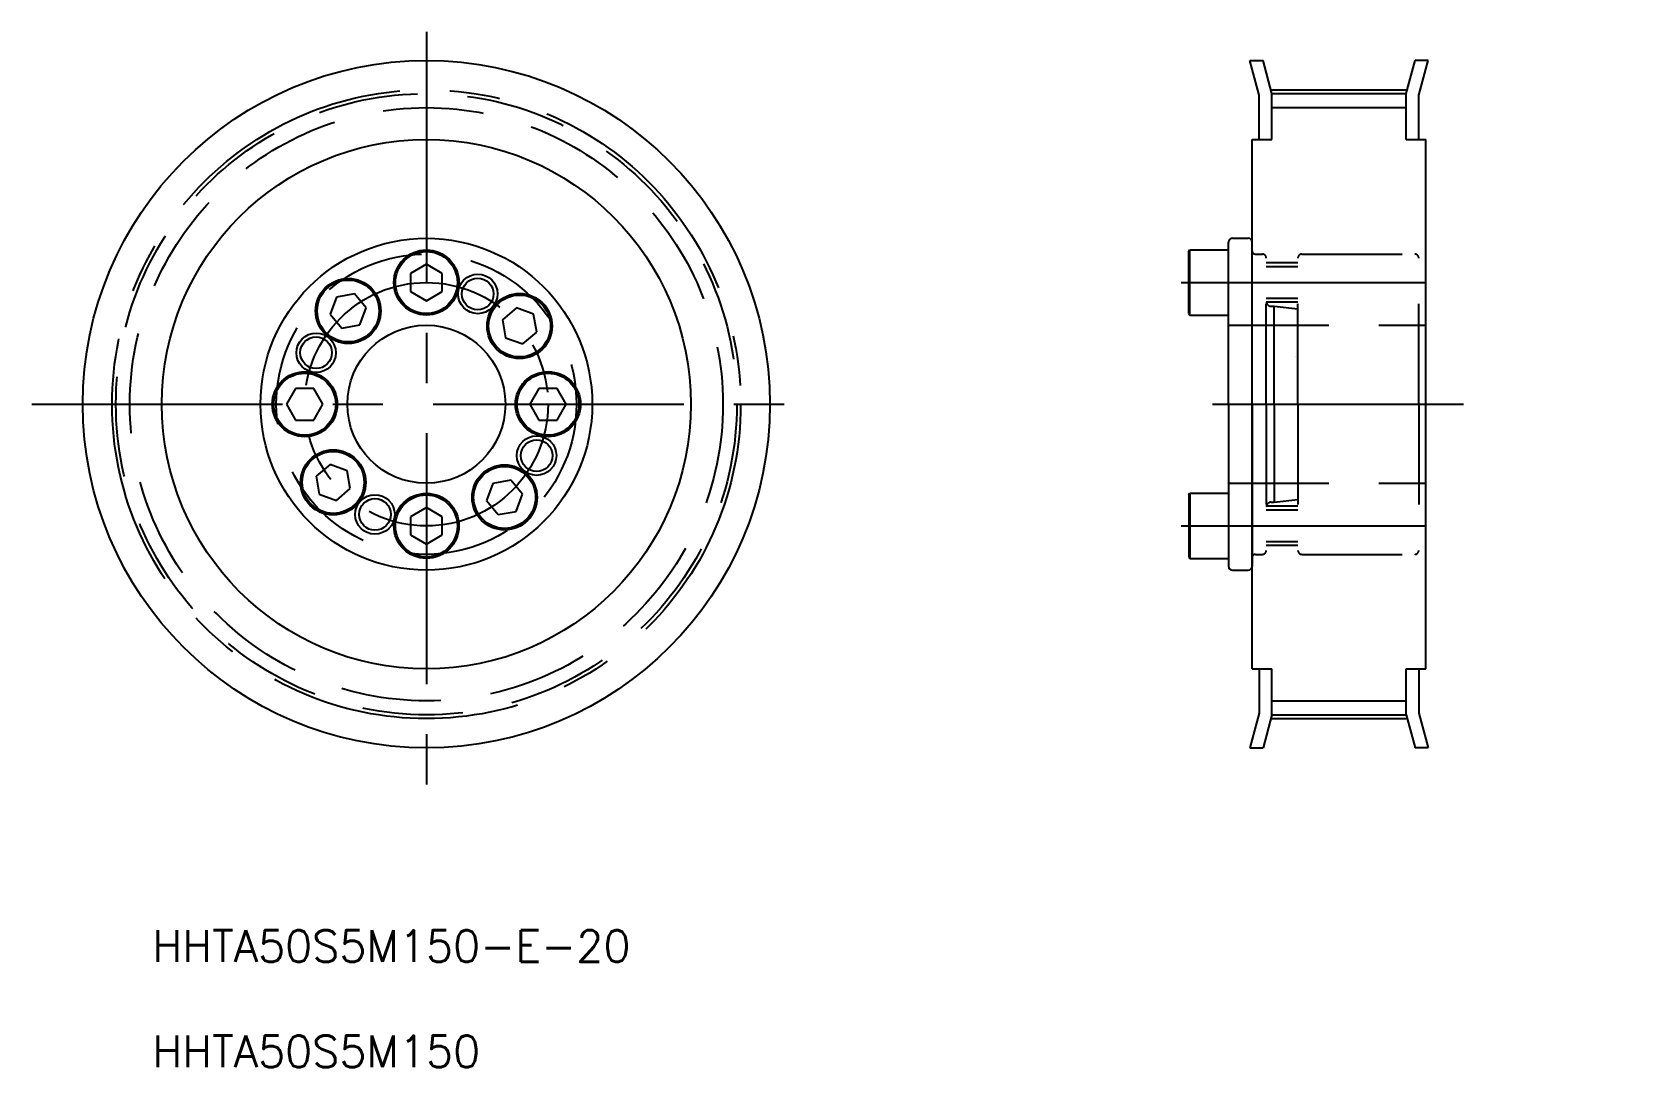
# Model space of a CAD drawing. Extents: x 0 to 201, y 18 to 149.
import ezdxf

# ---------------------------------------------------------------- set-up
doc = ezdxf.new("R2010")
doc.units = 0
doc.header["$PDMODE"] = 1
doc.linetypes.add('CENTER', pattern=[50.8, 31.75, -6.35, 6.35, -6.35])
doc.linetypes.add('DASHED', pattern=[19.05, 12.7, -6.35])
doc.layers.get('0').update_dxf_attribs({"linetype": 'CONTINUOUS'})
doc.layers.add('CENTER', color=1, linetype='CENTER')
doc.styles.add('MISUMI', font='txt.shx')

# ---------------------------------------------------------------- blocks, each defined once
blk = doc.blocks.new('*U6')
at = {"color": 7, "linetype": 'CONTINUOUS', "style": 'MISUMI'}
for s, p in [('HHTA50S5M150-E-20', (15.05, 31.56)), ('HHTA50S5M150', (15.05, 18.23))]:
    blk.add_text(s, height=4, dxfattribs=at).set_placement(p)

msp = doc.modelspace()

# ---------------------------------------------------------------- linework, layer by layer
at = {"color": 7, "linetype": 'CONTINUOUS'}
for p, q in [((155.18, 141.24), (154.01, 145.64)), ((154.01, 145.64), (155.66, 145.64)), ((156.78, 141.45), (155.66, 145.64)), ((173.78, 141.45), (174.91, 145.64)), ((176.56, 145.64), (174.91, 145.64)), ((175.38, 141.24), (176.56, 145.64)), ((155.18, 135.64), (155.18, 141.24)), ((156.78, 141.45), (173.78, 141.45)), ((156.78, 135.64), (156.78, 141.45)), ((173.78, 135.64), (173.78, 141.45)), ((175.38, 135.64), (175.38, 141.24)), ((154.28, 68.64), (154.28, 135.64)), ((154.28, 135.64), (156.78, 135.64)), ((173.78, 135.64), (176.28, 135.64)), ((176.28, 68.64), (176.28, 135.64)), ((151.78, 123.14), (153.78, 123.14)), ((146.28, 121.47), (146.4, 121.67)), ((146.28, 113.62), (146.28, 121.47)), ((146.4, 121.67), (151.28, 121.67)), ((146.4, 113.42), (146.4, 121.67)), ((151.28, 102.14), (151.28, 122.64)), ((151.28, 113.42), (151.28, 121.67)), ((154.28, 102.14), (154.28, 122.64)), ((49.73, 119.85), (47.73, 118.7)), ((51.73, 118.7), (49.73, 119.85)), ((50.73, 119.28), (50.73, 119.28)), ((51.23, 118.99), (51.23, 118.99)), ((151.28, 115.04), (151.28, 120.04)), ((47.73, 118.7), (47.73, 116.39)), ((51.73, 116.39), (51.73, 118.7)), ((38.34, 115.71), (37.55, 113.54)), ((40.62, 116.11), (38.34, 115.71)), ((42.1, 114.34), (40.62, 116.11)), ((47.73, 116.39), (49.73, 115.24)), ((49.73, 115.24), (51.73, 116.39)), ((37.55, 113.54), (39.04, 111.77)), ((41.31, 112.17), (42.1, 114.34)), ((61.12, 114.32), (59.36, 112.83)), ((59.36, 112.83), (59.76, 110.56)), ((63.29, 113.53), (61.12, 114.32)), ((63.7, 111.25), (63.29, 113.53)), ((146.28, 113.62), (146.4, 113.42)), ((146.4, 113.42), (151.28, 113.42)), ((39.04, 111.77), (41.31, 112.17)), ((61.93, 109.77), (63.7, 111.25)), ((59.76, 110.56), (61.93, 109.77)), ((33.17, 104.14), (32.02, 102.14)), ((35.48, 104.14), (33.17, 104.14)), ((36.64, 102.14), (35.48, 104.14)), ((63.97, 104.14), (62.82, 102.14)), ((66.28, 104.14), (63.97, 104.14)), ((67.44, 102.14), (66.28, 104.14)), ((32.02, 102.14), (33.17, 100.14)), ((35.48, 100.14), (36.64, 102.14)), ((62.82, 102.14), (63.97, 100.14)), ((66.28, 100.14), (67.44, 102.14)), ((151.28, 102.14), (151.28, 81.64)), ((154.28, 102.14), (154.28, 81.64)), ((33.17, 100.14), (35.48, 100.14)), ((63.97, 100.14), (66.28, 100.14)), ((37.53, 94.52), (35.76, 93.04)), ((35.76, 93.04), (36.16, 90.76)), ((39.7, 93.73), (37.53, 94.52)), ((40.1, 91.46), (39.7, 93.73)), ((36.16, 90.76), (38.33, 89.97)), ((38.33, 89.97), (40.1, 91.46)), ((58.14, 92.12), (57.35, 89.95)), ((60.42, 92.52), (58.14, 92.12)), ((61.9, 90.75), (60.42, 92.52)), ((61.11, 88.58), (61.9, 90.75)), ((146.28, 90.67), (146.4, 90.87)), ((146.28, 90.67), (146.28, 82.82)), ((146.4, 90.87), (151.28, 90.87)), ((146.4, 90.87), (146.4, 82.62)), ((151.28, 90.87), (151.28, 82.62)), ((49.73, 89.05), (47.73, 87.9)), ((51.73, 87.9), (49.73, 89.05)), ((57.35, 89.95), (58.84, 88.18)), ((151.28, 89.24), (151.28, 84.24)), ((47.73, 87.9), (47.73, 85.59)), ((51.73, 85.59), (51.73, 87.9)), ((58.84, 88.18), (61.11, 88.58)), ((47.73, 85.59), (49.73, 84.44)), ((49.73, 84.44), (51.73, 85.59)), ((146.28, 82.82), (146.4, 82.62)), ((146.4, 82.62), (151.28, 82.62)), ((151.78, 81.14), (153.78, 81.14)), ((154.28, 68.64), (156.78, 68.64)), ((155.18, 68.64), (155.18, 63.05)), ((156.78, 62.83), (156.78, 68.64)), ((173.78, 62.83), (173.78, 68.64)), ((173.78, 68.64), (176.28, 68.64)), ((175.38, 68.64), (175.38, 63.05)), ((155.18, 63.05), (154.01, 58.64)), ((156.78, 62.83), (155.66, 58.64)), ((156.78, 62.83), (173.78, 62.83)), ((173.78, 62.83), (174.91, 58.64)), ((175.38, 63.05), (176.56, 58.64)), ((154.01, 58.64), (155.66, 58.64)), ((176.56, 58.64), (174.91, 58.64))]:
    msp.add_line(p, q, dxfattribs=at)
at = {"color": 3, "linetype": 'CONTINUOUS'}
for p, q in [((156.78, 139.68), (173.78, 139.68)), ((156.78, 64.6), (173.78, 64.6))]:
    msp.add_line(p, q, dxfattribs=at)
at = {"color": 3, "linetype": 'DASHED'}
for p, q in [((154.69, 121.14), (155.58, 121.14)), ((160.58, 121.14), (174.88, 121.14)), ((156.08, 102.14), (156.08, 120.64)), ((160.08, 120.04), (156.08, 120.04)), ((160.08, 119.54), (156.08, 119.54)), ((160.08, 102.14), (160.08, 120.64)), ((175.38, 102.14), (175.38, 120.64)), ((160.08, 115.54), (156.08, 115.54)), ((160.08, 115.04), (156.08, 115.04)), ((156.68, 114.54), (157.08, 114.54)), ((157.08, 102.14), (157.08, 114.54)), ((157.08, 114.54), (160.08, 114.21)), ((151.28, 112.14), (176.28, 112.14)), ((159.78, 108.14), (159.78, 108.14)), ((156.08, 102.14), (156.08, 83.64)), ((157.08, 102.14), (157.08, 89.74)), ((160.08, 102.14), (160.08, 83.64)), ((175.38, 102.14), (175.38, 83.64)), ((151.28, 92.14), (176.28, 92.14)), ((160.08, 89.24), (156.08, 89.24)), ((160.08, 88.74), (156.08, 88.74)), ((156.68, 89.74), (157.08, 89.74)), ((157.08, 89.74), (160.08, 90.08)), ((160.08, 84.74), (156.08, 84.74)), ((154.69, 83.14), (155.58, 83.14)), ((160.08, 84.24), (156.08, 84.24)), ((160.58, 83.14), (174.88, 83.14))]:
    msp.add_line(p, q, dxfattribs=at)
at = {"color": 7, "linetype": 'CONTINUOUS'}
for centre, radius in [((49.73, 102.14), 43.5), ((49.73, 102.14), 33.5), ((49.73, 102.14), 21), ((49.73, 117.54), 4.12), ((49.73, 117.54), 3.92), ((39.83, 113.94), 4.12), ((39.83, 113.94), 3.92), ((56.24, 116.1), 2), ((61.53, 112.04), 4.12), ((61.53, 112.04), 3.92), ((49.73, 102.14), 10), ((35.77, 108.65), 2), ((34.33, 102.14), 4.12), ((34.33, 102.14), 3.92), ((65.13, 102.14), 4.12), ((65.13, 102.14), 3.92), ((63.69, 95.64), 2), ((37.93, 92.25), 4.12), ((37.93, 92.25), 3.92), ((59.63, 90.35), 4.12), ((59.63, 90.35), 3.92), ((49.73, 86.74), 4.12), ((49.73, 86.74), 3.92), ((43.22, 88.19), 2)]:
    msp.add_circle(centre, radius, dxfattribs=at)
at = {"color": 3, "linetype": 'DASHED'}
for radius in [39.31, 37.54, 19]:
    msp.add_circle((49.73, 102.14), radius, dxfattribs=at)
at = {"color": 3}
for centre in [(56.24, 116.1), (35.77, 108.65), (63.69, 95.64), (43.22, 88.19)]:
    msp.add_circle(centre, 2.5, dxfattribs=at)
at = {"color": 7, "linetype": 'CONTINUOUS'}
for centre, start, end in [((151.78, 122.64), 90, 180), ((153.78, 122.64), 0, 90), ((151.78, 81.64), 180, 270), ((153.78, 81.64), 270, 0)]:
    msp.add_arc(centre, 0.5, start, end, dxfattribs=at)
at = {"color": 3, "linetype": 'DASHED'}
for centre, radius, start, end in [((154.69, 121.55), 0.41, 180, 270), ((155.58, 120.64), 0.5, 0, 90), ((160.58, 120.64), 0.5, 90, 180), ((174.88, 120.64), 0.5, 0, 90), ((156.68, 115.14), 0.6, 180.0007, 270), ((156.68, 89.14), 0.6, 90, 179.9993), ((154.69, 82.73), 0.41, 90, 180), ((155.58, 83.64), 0.5, 270, 0), ((160.58, 83.64), 0.5, 180, 270), ((174.88, 83.64), 0.5, 270, 0)]:
    msp.add_arc(centre, radius, start, end, dxfattribs=at)
at = {"color": 7, "linetype": 'CONTINUOUS'}
for p in [(199.34, 126.85), (197.34, 124.35), (200.64, 121.65), (201.14, 121.65), (200.64, 113.05), (201.14, 113.05), (197.34, 110.35), (199.34, 107.85), (197.34, 106.6)]:
    msp.add_point(p, dxfattribs=at)
at = {"layer": 'CENTER', "color": 1, "linetype": 'CENTER'}
for p, q in [((49.73, 149.27), (49.73, 53.08)), ((156.78, 141.93), (173.78, 141.93)), ((145.28, 117.54), (176.38, 117.54)), ((-0.23, 102.14), (100.3, 102.14)), ((149.28, 102.14), (181.28, 102.14)), ((145.28, 86.74), (176.38, 86.74)), ((156.78, 62.35), (173.78, 62.35))]:
    msp.add_line(p, q, dxfattribs=at)
for radius in [39.79, 15.4]:
    msp.add_circle((49.73, 102.14), radius, dxfattribs=at)

# ---------------------------------------------------------------- block references
at = {"color": 7, "linetype": 'CONTINUOUS'}
msp.add_blockref('*U6', (0, 0), dxfattribs=at)

doc.saveas('drawing.dxf')
